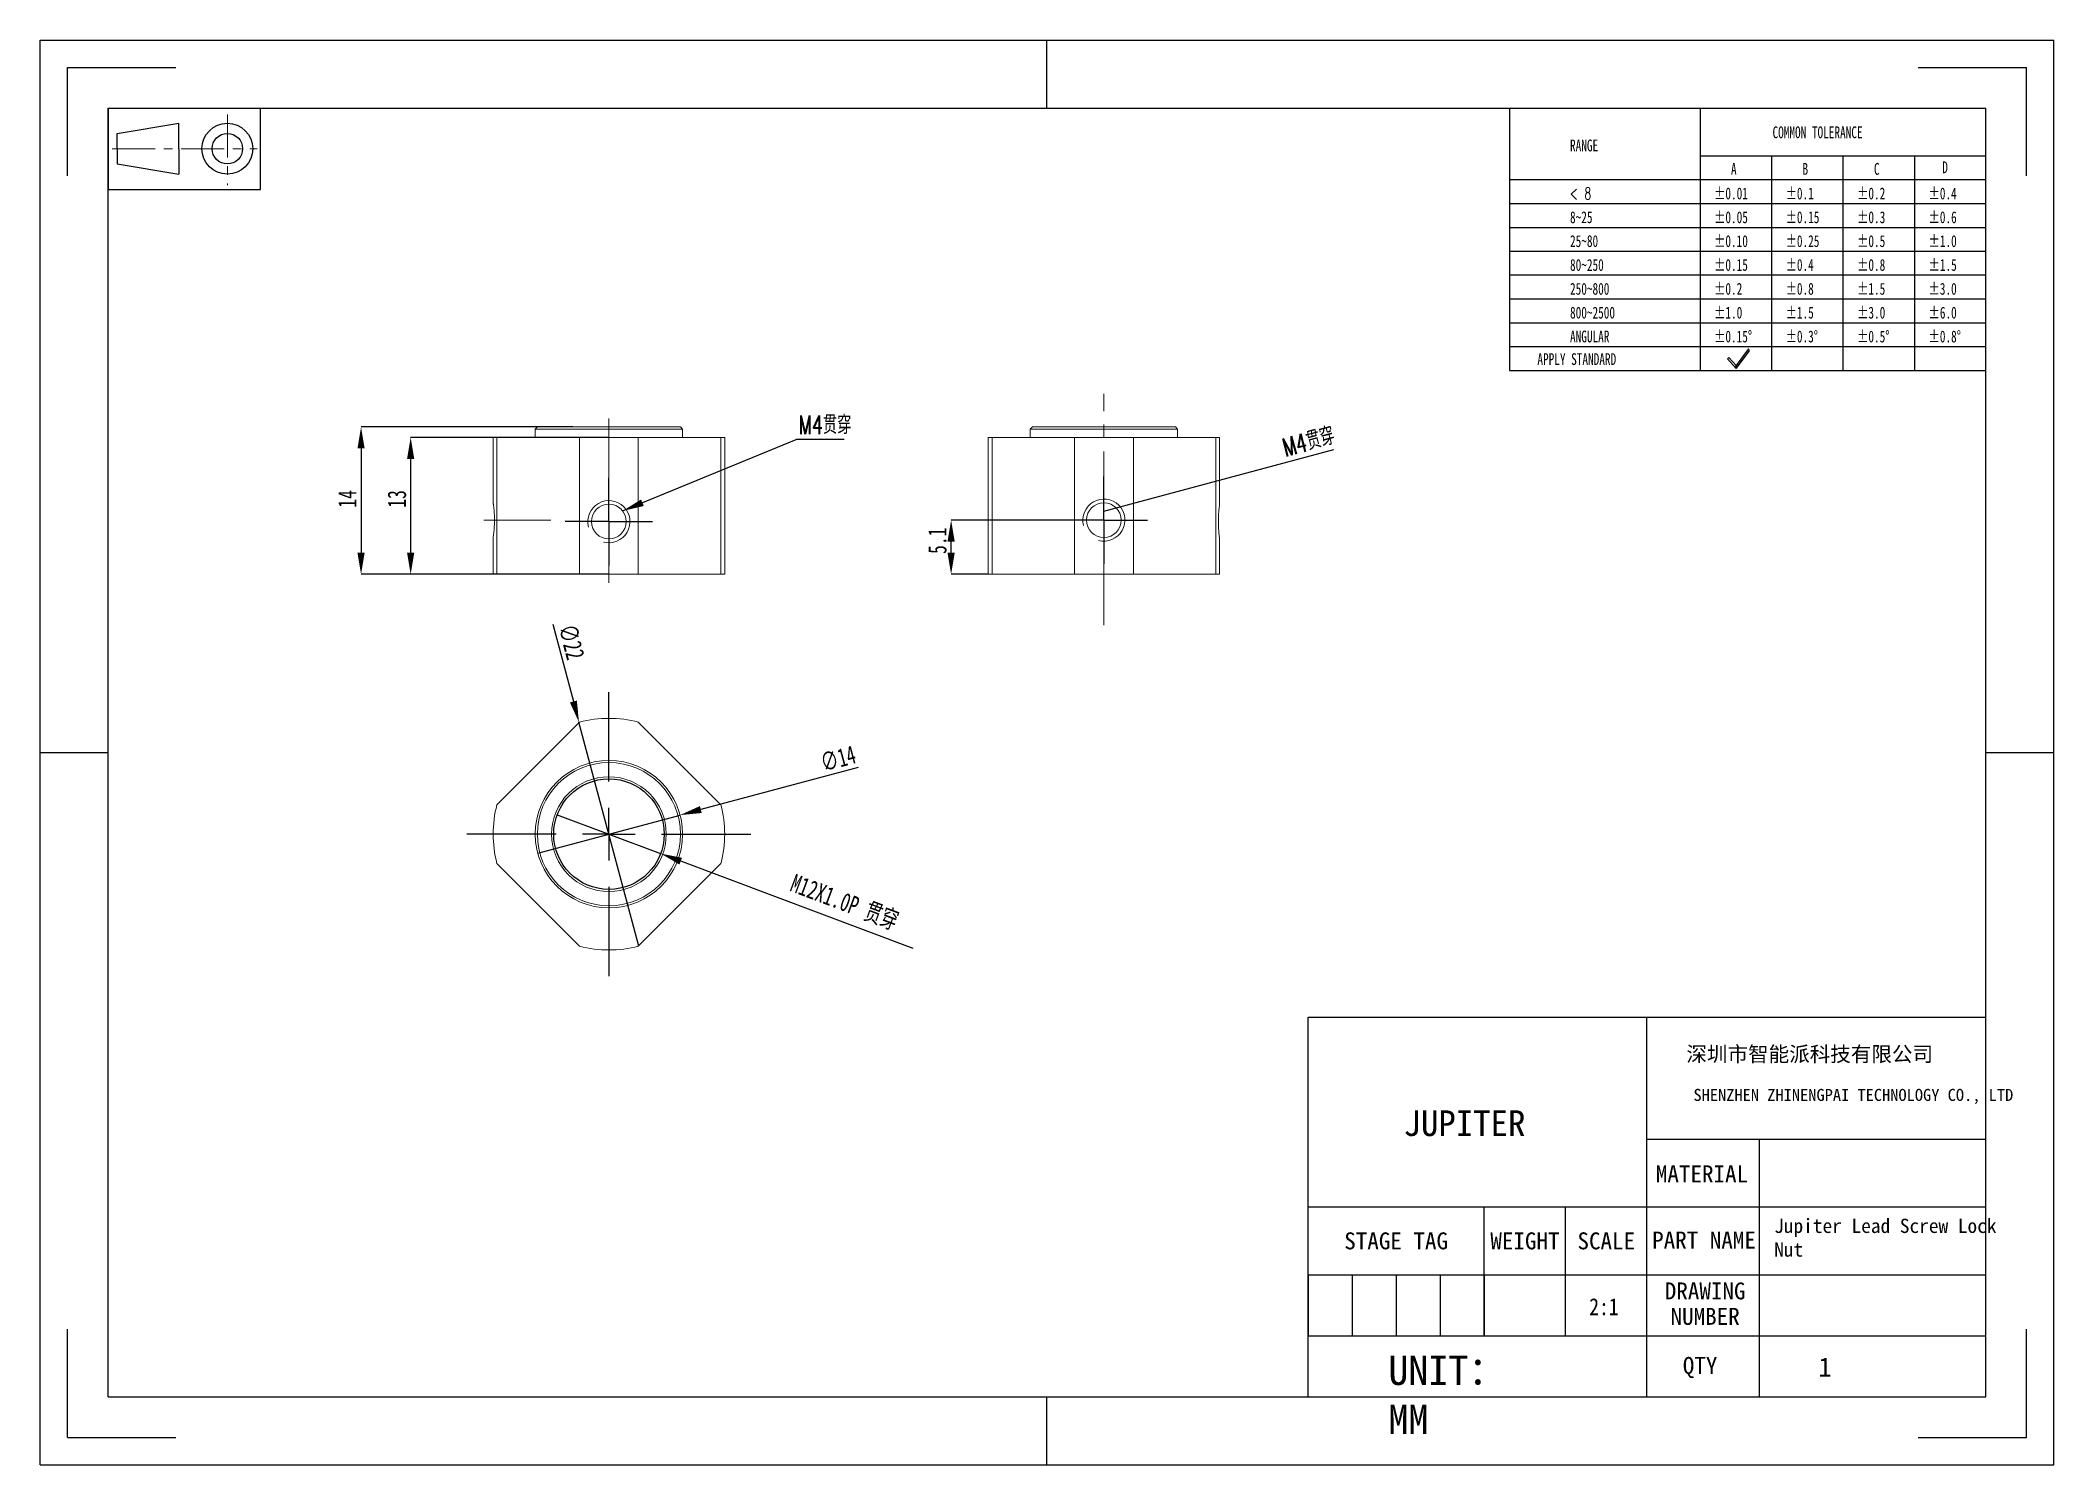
# Model space of a CAD drawing. Header units: millimetres. Extents: x 391 to 774, y 11 to 281.
import ezdxf

# ---------------------------------------------------------------- set-up
doc = ezdxf.new("R2010")
doc.units = ezdxf.units.MM
doc.header["$PDSIZE"] = -1
doc.linetypes.add('CENTER', pattern=[10.16, 6.35, -1.27, 1.27, -1.27])
doc.linetypes.add('CENTERX2', pattern=[20.32, 12.7, -2.54, 2.54, -2.54])
doc.layers.add('DEFAULT_1', color=7, linetype='CENTER', lineweight=18)
doc.layers.add('尺寸线层', color=3, linetype='Continuous', lineweight=18)
doc.layers.add('图框', color=7, linetype='Continuous')
doc.styles.add('SLDTEXTSTYLE0', font='TXT', dxfattribs={"width": 0.7, "bigfont": 'bigfont'})
doc.styles.add('SLDTEXTSTYLE4', font='TXT', dxfattribs={"width": 0.7})
doc.styles.add('SLDTEXTSTYLE5', font='TXT', dxfattribs={"width": 0.642857, "bigfont": 'bigfont'})
doc.styles.add('TEXTSTYLE_2', font='')
doc.styles.add('TEXTSTYLE_3', font='')
doc.styles.get('TEXTSTYLE_2').set_extended_font_data('宋体')
doc.styles.get('TEXTSTYLE_3').set_extended_font_data('宋体')
doc.dimstyles.new('SLDDIMSTYLE0', dxfattribs={"dimtxt": 3.5, "dimasz": 4.08, "dimexe": 0, "dimexo": 0.0625, "dimgap": 0.875, "dimtad": 2, "dimdec": 1, "dimlfac": 0.5, "dimrnd": 1e-09, "dimzin": 12, "dimdsep": 46, "dimtxsty": 'SLDTEXTSTYLE4', "dimsah": 1, "dimcen": 0.09, "dimadec": 0, "dimazin": 3, "dimtfac": 1, "dimtdec": 1, "dimtofl": 0, "dimtmove": 0, "dimatfit": 3, "dimfxl": 1, "dimfrac": 2, "dimtolj": 1, "dimtzin": 12, "dimarcsym": 0})
doc.dimstyles.new('SLDDIMSTYLE1', dxfattribs={"dimtxt": 0.18, "dimasz": 4.08, "dimexe": 0, "dimexo": 0.0625, "dimgap": 0, "dimtad": 0, "dimtih": 1, "dimtoh": 1, "dimdec": 0, "dimrnd": 1e-09, "dimzin": 0, "dimdsep": 46, "dimtxsty": 'Standard', "dimsah": 1, "dimcen": 0.09, "dimadec": 0, "dimazin": 0, "dimtfac": 4.08, "dimtdec": 0, "dimtofl": 0, "dimtmove": 0, "dimatfit": 3, "dimfxl": 1, "dimfrac": 2, "dimtolj": 1, "dimtzin": 0, "dimarcsym": 0})
doc.dimstyles.new('SLDDIMSTYLE2', dxfattribs={"dimtxt": 3.5, "dimasz": 4.08, "dimexe": 0, "dimexo": 0.0625, "dimgap": 0.875, "dimtad": 2, "dimdec": 1, "dimlfac": 0.5, "dimrnd": 1e-09, "dimzin": 12, "dimdsep": 46, "dimtxsty": 'SLDTEXTSTYLE4', "dimblk1": 'NONE', "dimsah": 1, "dimcen": 0, "dimadec": 0, "dimazin": 3, "dimtfac": 1, "dimtdec": 1, "dimtmove": 0, "dimatfit": 3, "dimldrblk": 'NONE', "dimfxl": 1, "dimfrac": 2, "dimtolj": 1, "dimtzin": 12, "dimarcsym": 0})
doc.dimstyles.new('SLDDIMSTYLE3', dxfattribs={"dimtxt": 3.5, "dimasz": 4.08, "dimexe": 0, "dimexo": 0.0625, "dimgap": 0.875, "dimtad": 2, "dimdec": 1, "dimlfac": 0.5, "dimrnd": 1e-09, "dimzin": 12, "dimdsep": 46, "dimtxsty": 'SLDTEXTSTYLE4', "dimblk1": 'NONE', "dimsah": 1, "dimcen": 0, "dimadec": 0, "dimazin": 3, "dimtfac": 1, "dimtdec": 1, "dimtmove": 0, "dimatfit": 3, "dimldrblk": 'NONE', "dimfxl": 1, "dimfrac": 2, "dimtolj": 1, "dimtzin": 12, "dimarcsym": 0})
doc.dimstyles.new('SLDDIMSTYLE4', dxfattribs={"dimtxt": 3.5, "dimasz": 4.08, "dimexe": 0, "dimexo": 0.0625, "dimgap": 0.875, "dimtad": 2, "dimdec": 1, "dimlfac": 0.5, "dimrnd": 1e-09, "dimzin": 12, "dimdsep": 46, "dimtxsty": 'SLDTEXTSTYLE4', "dimsah": 1, "dimcen": 0.09, "dimadec": 0, "dimazin": 3, "dimtfac": 1, "dimtdec": 1, "dimtmove": 0, "dimatfit": 0, "dimfxl": 1, "dimfrac": 2, "dimtolj": 1, "dimtzin": 12, "dimarcsym": 0})

# ---------------------------------------------------------------- blocks, each defined once
blk = doc.blocks.new('_D')
at = {"layer": 'Defpoints', "color": 0, "transparency": 16777216}
for p in [(492.24, 207.95), (451.93, 179.95), (499.04, 179.95)]:
    blk.add_point(p, dxfattribs=at)
at = {"layer": '图框', "color": 0, "lineweight": -2, "transparency": 16777216}
for p, q in [((492.18, 207.95), (451.93, 207.95)), ((451.93, 203.87), (451.93, 184.03)), ((498.98, 179.95), (451.93, 179.95))]:
    blk.add_line(p, q, dxfattribs=at)
at = {"layer": '图框', "color": 0, "transparency": 16777216}
for points in [[(451.25, 203.87), (452.61, 203.87), (451.93, 207.95)], [(451.25, 184.03), (452.61, 184.03), (451.93, 179.95)]]:
    blk.add_solid(points, dxfattribs=at)
at = {"layer": '图框', "color": 0, "transparency": 16777216, "insert": (447.55, 194.27), "char_height": 3.5, "attachment_point": 2, "rotation": 90, "style": 'SLDTEXTSTYLE4'}
blk.add_mtext('\\A1;14', dxfattribs=at)
blk = doc.blocks.new('_D_1')
at = {"layer": 'Defpoints', "color": 0, "transparency": 16777216}
for p in [(499.04, 205.95), (461.36, 179.95), (499.04, 179.95)]:
    blk.add_point(p, dxfattribs=at)
at = {"layer": '图框', "color": 0, "lineweight": -2, "transparency": 16777216}
for p, q in [((498.98, 205.95), (461.36, 205.95)), ((461.36, 201.87), (461.36, 184.03)), ((498.98, 179.95), (461.36, 179.95))]:
    blk.add_line(p, q, dxfattribs=at)
at = {"layer": '图框', "color": 0, "transparency": 16777216}
for points in [[(460.68, 201.87), (462.04, 201.87), (461.36, 205.95)], [(460.68, 184.03), (462.04, 184.03), (461.36, 179.95)]]:
    blk.add_solid(points, dxfattribs=at)
at = {"layer": '图框', "color": 0, "transparency": 16777216, "insert": (456.98, 194.27), "char_height": 3.5, "attachment_point": 2, "rotation": 90, "style": 'SLDTEXTSTYLE4'}
blk.add_mtext('\\A1;13', dxfattribs=at)
blk = doc.blocks.new('SW_NOTE_2')
at = {"layer": '图框', "color": 0}
blk.add_line((9.17, 0), (0, 0), dxfattribs=at)
at = {"layer": '图框', "color": 0, "insert": (0.48, 4.52), "char_height": 3.5, "attachment_point": 1, "style": 'SLDTEXTSTYLE0'}
blk.add_mtext('M4贯穿', dxfattribs=at)
blk = doc.blocks.new('SW_CENTERMARKSYMBOL_0')
at = {"layer": '图框', "color": 0}
for p, q in [((0, 5), (0, 8.3)), ((0, 0), (0, 5)), ((-5, 0), (-8.3, 0)), ((0, 0), (-5, 0)), ((0, 0), (0, -5)), ((0, 0), (5, 0)), ((5, 0), (8.3, 0)), ((0, -5), (0, -8.3))]:
    blk.add_line(p, q, dxfattribs=at)
blk = doc.blocks.new('_D_2')
at = {"layer": 'Defpoints', "color": 0, "transparency": 16777216}
for p in [(493.35, 151.84), (504.73, 109.34)]:
    blk.add_point(p, dxfattribs=at)
at = {"layer": '图框', "color": 0, "lineweight": -2, "transparency": 16777216}
for p, q in [((488.35, 170.5), (492.29, 155.78)), ((504.73, 109.34), (493.35, 151.84))]:
    blk.add_line(p, q, dxfattribs=at)
at = {"layer": '图框', "color": 0, "transparency": 16777216}
blk.add_solid([(492.95, 155.96), (491.63, 155.6), (493.35, 151.84)], dxfattribs=at)
at = {"layer": '图框', "color": 0, "transparency": 16777216, "insert": (492.8, 170.78), "char_height": 3.5, "attachment_point": 1, "rotation": 285, "style": 'SLDTEXTSTYLE4'}
blk.add_mtext('\\A1;∅22', dxfattribs=at)
blk = doc.blocks.new('_NONE')
blk = doc.blocks.new('_D_3')
at = {"layer": 'Defpoints', "color": 0, "transparency": 16777216}
for p in [(512.56, 134.21), (485.52, 126.96)]:
    blk.add_point(p, dxfattribs=at)
at = {"layer": '图框', "color": 0, "lineweight": -2, "transparency": 16777216}
for p, q in [((546.42, 143.28), (516.5, 135.27)), ((485.52, 126.96), (512.56, 134.21))]:
    blk.add_line(p, q, dxfattribs=at)
at = {"layer": '图框', "color": 0, "transparency": 16777216}
blk.add_solid([(516.33, 135.92), (516.68, 134.61), (512.56, 134.21)], dxfattribs=at)
at = {"layer": '图框', "color": 0, "transparency": 16777216, "insert": (538.92, 145.8), "char_height": 3.5, "attachment_point": 1, "rotation": 15, "style": 'SLDTEXTSTYLE4'}
blk.add_mtext('\\A1;∅14', dxfattribs=at)
blk = doc.blocks.new('_D_4')
at = {"layer": 'Defpoints', "color": 0, "transparency": 16777216}
for p in [(489.21, 134.28), (508.87, 126.9)]:
    blk.add_point(p, dxfattribs=at)
at = {"layer": '图框', "color": 0, "lineweight": -2, "transparency": 16777216}
for p, q in [((489.21, 134.28), (508.87, 126.9)), ((556.88, 108.87), (512.69, 125.46))]:
    blk.add_line(p, q, dxfattribs=at)
at = {"layer": '图框', "color": 0, "transparency": 16777216}
blk.add_solid([(512.93, 126.1), (512.45, 124.83), (508.87, 126.9)], dxfattribs=at)
at = {"layer": '图框', "color": 0, "transparency": 16777216, "insert": (534.48, 123.13), "char_height": 3.5, "attachment_point": 1, "rotation": 339.4206, "style": 'SLDTEXTSTYLE4'}
blk.add_mtext('\\A1;M12X1.0P 贯穿', dxfattribs=at)
blk = doc.blocks.new('SW_CENTERMARKSYMBOL_1')
at = {"layer": '图框', "color": 0}
for p, q in [((0, 10), (0, 27)), ((0, 0), (0, 5)), ((-10, 0), (-27, 0)), ((0, 0), (-5, 0)), ((0, 0), (0, -5)), ((0, 0), (5, 0)), ((10, 0), (27, 0)), ((0, -10), (0, -27))]:
    blk.add_line(p, q, dxfattribs=at)
blk = doc.blocks.new('SW_RADIAL_DIMENSION_0')
at = {"layer": '图框', "color": 0}
blk.add_line((-34.76, -9.31), (8.97, 2.4), dxfattribs=at)
at = {"layer": '图框', "color": 0, "insert": (-1.17, 4.36), "char_height": 3.5, "attachment_point": 1, "rotation": 15, "style": 'SLDTEXTSTYLE0'}
blk.add_mtext('M4贯穿', dxfattribs=at)
blk = doc.blocks.new('_D_5')
at = {"layer": 'Defpoints', "color": 0, "transparency": 16777216}
for p in [(564.08, 190.25), (584.82, 190.25), (571.12, 179.95)]:
    blk.add_point(p, dxfattribs=at)
at = {"layer": '图框', "color": 0, "lineweight": -2, "transparency": 16777216}
for p, q in [((584.76, 190.25), (564.08, 190.25)), ((564.08, 184.03), (564.08, 186.17)), ((571.06, 179.95), (564.08, 179.95))]:
    blk.add_line(p, q, dxfattribs=at)
at = {"layer": '图框', "color": 0, "transparency": 16777216}
for points in [[(563.4, 186.17), (564.76, 186.17), (564.08, 190.25)], [(563.4, 184.03), (564.76, 184.03), (564.08, 179.95)]]:
    blk.add_solid(points, dxfattribs=at)
at = {"layer": '图框', "color": 0, "transparency": 16777216, "insert": (559.7, 186.32), "char_height": 3.5, "attachment_point": 2, "rotation": 90, "style": 'SLDTEXTSTYLE4'}
blk.add_mtext('\\A1;5.1', dxfattribs=at)
blk = doc.blocks.new('SW_CENTERMARKSYMBOL_2')
at = {"layer": '图框', "color": 0}
for p, q in [((0, 5), (0, 8.3)), ((0, 0), (0, 5)), ((-5, 0), (-8.3, 0)), ((0, 0), (-5, 0)), ((0, 0), (0, -5)), ((0, 0), (5, 0)), ((5, 0), (8.3, 0)), ((0, -5), (0, -8.3))]:
    blk.add_line(p, q, dxfattribs=at)
blk = doc.blocks.new('96_1')
at = {"color": 7, "linetype": 'Continuous'}
for p, q in [((-11.25, 6), (-11.25, -6)), ((11.25, -6), (11.25, 6)), ((-9.93, 2.25), (-0.82, 3.75)), ((-0.82, 0), (-0.82, 3.75)), ((-9.93, 0), (-9.93, 2.25)), ((-9.93, 0), (-9.93, -2.25)), ((-0.82, 0), (-0.82, -3.75)), ((-9.93, -2.25), (-0.82, -3.75)), ((-11.25, -6), (11.25, -6))]:
    blk.add_line(p, q, dxfattribs=at)
for radius in [3.75, 2.25]:
    blk.add_circle((6.34, 0), radius, dxfattribs=at)
at = {"layer": 'DEFAULT_1', "color": 1, "linetype": 'CENTER'}
for p, q in [((6.34, 5.05), (6.34, -5.36)), ((-10.64, 0), (10.74, 0))]:
    blk.add_line(p, q, dxfattribs=at)

msp = doc.modelspace()

# ---------------------------------------------------------------- linework, layer by layer
at = {"color": 7, "linetype": 'Continuous'}
for p, q in [((390.96, 10.81), (390.96, 281.39)), ((390.96, 281.39), (773.65, 281.39)), ((582.3, 268.51), (582.3, 281.39)), ((773.65, 10.81), (773.65, 281.39)), ((396.12, 255.62), (396.12, 276.24)), ((396.12, 276.24), (416.73, 276.24)), ((747.88, 276.24), (768.49, 276.24)), ((768.49, 255.62), (768.49, 276.24)), ((403.85, 23.69), (403.85, 268.51)), ((403.85, 268.51), (760.76, 268.51)), ((760.76, 23.69), (760.76, 268.51)), ((390.96, 146.1), (403.85, 146.1)), ((760.76, 146.1), (773.65, 146.1)), ((396.12, 15.96), (396.12, 36.58)), ((768.49, 15.96), (768.49, 36.58)), ((403.85, 23.69), (760.76, 23.69)), ((582.3, 10.81), (582.3, 23.69)), ((396.12, 15.96), (416.73, 15.96)), ((747.88, 15.96), (768.49, 15.96)), ((390.96, 10.81), (773.65, 10.81))]:
    msp.add_line(p, q, dxfattribs=at)
for p, q in [((670.19, 268.51), (670.19, 218.69)), ((706.42, 268.51), (706.42, 218.69)), ((706.42, 259.45), (760.76, 259.45)), ((720, 259.45), (720, 218.69)), ((733.59, 259.45), (733.59, 218.69)), ((747.17, 259.45), (747.17, 218.69)), ((670.19, 254.92), (760.76, 254.92)), ((670.19, 250.39), (760.76, 250.39)), ((670.19, 245.86), (760.76, 245.86)), ((670.19, 241.34), (760.76, 241.34)), ((670.19, 236.81), (760.76, 236.81)), ((670.19, 232.28), (760.76, 232.28)), ((670.19, 227.75), (760.76, 227.75)), ((670.19, 223.22), (760.76, 223.22)), ((715.62, 222.75), (713.29, 219.59)), ((713.32, 219.02), (715.8, 222.39)), ((715.8, 222.39), (715.62, 222.75)), ((670.19, 218.69), (760.76, 218.69)), ((711.89, 221.15), (711.62, 220.9)), ((711.62, 220.9), (713.32, 219.02)), ((713.29, 219.59), (711.89, 221.15)), ((713.32, 219.02), (713.29, 219.59)), ((713.29, 219.59), (713.32, 219.02))]:
    msp.add_line(p, q)
at = {"color": 7, "linetype": 'Continuous', "lineweight": 15}
for p, q in [((485.44, 207.95), (485.04, 207.55)), ((485.04, 207.55), (485.04, 205.95)), ((513.04, 207.55), (485.04, 207.55)), ((485.44, 207.95), (512.64, 207.95)), ((513.04, 207.55), (512.64, 207.95)), ((513.04, 205.95), (513.04, 207.55)), ((579.52, 207.95), (579.12, 207.55)), ((579.12, 207.55), (579.12, 205.95)), ((583.22, 207.55), (579.12, 207.55)), ((579.52, 207.95), (583.51, 207.95)), ((607.12, 207.55), (583.22, 207.55)), ((583.51, 207.95), (606.72, 207.95)), ((607.12, 207.55), (606.72, 207.95)), ((607.12, 205.95), (607.12, 207.55)), ((477.04, 205.95), (477.04, 193.55)), ((477.76, 205.95), (477.04, 205.95)), ((477.76, 179.95), (477.76, 205.95)), ((477.76, 205.95), (493.45, 205.95)), ((493.45, 205.95), (493.45, 179.95)), ((504.63, 205.95), (493.45, 205.95)), ((504.63, 179.95), (504.63, 205.95)), ((504.63, 205.95), (520.32, 205.95)), ((520.32, 205.95), (520.32, 179.95)), ((521.04, 205.95), (520.32, 205.95)), ((521.04, 179.95), (521.04, 205.95)), ((571.12, 205.95), (571.12, 179.95)), ((571.85, 205.95), (571.12, 205.95)), ((571.85, 179.95), (571.85, 205.95)), ((571.85, 205.95), (587.53, 205.95)), ((587.53, 205.95), (587.53, 179.95)), ((598.72, 205.95), (587.53, 205.95)), ((598.72, 179.95), (598.72, 205.95)), ((598.72, 205.95), (614.4, 205.95)), ((614.4, 205.95), (614.4, 179.95)), ((615.12, 205.95), (614.4, 205.95)), ((615.12, 193.25), (615.12, 205.95)), ((477.04, 186.96), (477.04, 179.95)), ((615.12, 179.95), (615.12, 186.66)), ((477.04, 179.95), (477.76, 179.95)), ((493.45, 179.95), (477.76, 179.95)), ((493.45, 179.95), (504.63, 179.95)), ((520.32, 179.95), (504.63, 179.95)), ((520.32, 179.95), (521.04, 179.95)), ((571.12, 179.95), (571.85, 179.95)), ((587.53, 179.95), (571.85, 179.95)), ((587.53, 179.95), (598.72, 179.95)), ((614.4, 179.95), (598.72, 179.95)), ((614.4, 179.95), (615.12, 179.95)), ((493.45, 151.86), (477.76, 136.18)), ((520.32, 136.18), (504.63, 151.86)), ((477.76, 124.99), (493.45, 109.31)), ((504.63, 109.31), (520.32, 124.99))]:
    msp.add_line(p, q, dxfattribs=at)
at = {"color": 2, "linetype": 'Continuous'}
for p, q in [((631.91, 59.77), (631.91, 95.85)), ((631.91, 59.77), (631.91, 95.85)), ((631.91, 95.85), (696.34, 95.85)), ((696.34, 46.89), (696.34, 95.85)), ((696.34, 72.66), (696.34, 95.85)), ((696.34, 95.85), (760.76, 95.85)), ((696.34, 59.77), (696.34, 95.85)), ((760.76, 72.66), (760.76, 95.85)), ((696.34, 72.66), (760.76, 72.66)), ((717.63, 72.66), (717.63, 23.69)), ((760.76, 46.89), (760.76, 72.66)), ((631.91, 23.69), (631.91, 59.77)), ((631.91, 59.77), (696.34, 59.77)), ((631.91, 46.89), (631.91, 59.77)), ((631.91, 59.77), (665.41, 59.77)), ((665.41, 46.89), (665.41, 59.77)), ((665.41, 46.89), (665.41, 59.77)), ((665.41, 59.77), (696.34, 59.77)), ((680.87, 46.89), (680.87, 59.77)), ((696.34, 59.77), (760.76, 59.77)), ((696.34, 46.89), (696.34, 59.77)), ((631.91, 35.29), (631.91, 46.89)), ((631.91, 46.89), (665.41, 46.89)), ((631.91, 46.89), (665.41, 46.89)), ((631.91, 46.89), (665.41, 46.89)), ((631.91, 46.89), (631.91, 35.29)), ((640.29, 46.89), (640.29, 35.29)), ((648.66, 46.89), (648.66, 35.29)), ((657.04, 46.89), (657.04, 35.29)), ((665.41, 35.29), (665.41, 46.89)), ((665.41, 35.29), (665.41, 46.89)), ((665.41, 46.89), (696.34, 46.89)), ((665.41, 46.89), (696.34, 46.89)), ((665.41, 46.89), (665.41, 35.29)), ((680.87, 35.29), (680.87, 46.89)), ((696.34, 23.69), (696.34, 46.89)), ((696.34, 46.89), (760.76, 46.89)), ((696.34, 46.89), (760.76, 46.89)), ((696.34, 35.29), (696.34, 46.89)), ((760.76, 23.69), (760.76, 46.89)), ((631.91, 23.69), (631.91, 35.29)), ((631.91, 35.29), (696.34, 35.29)), ((631.91, 35.29), (665.41, 35.29)), ((631.91, 35.29), (665.41, 35.29)), ((665.41, 35.29), (696.34, 35.29)), ((696.34, 23.69), (696.34, 35.29)), ((696.34, 35.29), (760.76, 35.29)), ((528.83, 23.69), (559.75, 23.69)), ((559.75, 23.69), (580.37, 23.69)), ((580.37, 23.69), (611.29, 23.69)), ((611.29, 23.69), (631.91, 23.69)), ((631.91, 23.69), (696.34, 23.69)), ((696.34, 23.69), (760.76, 23.69))]:
    msp.add_line(p, q, dxfattribs=at)
at = {"color": 7, "linetype": 'Continuous', "lineweight": 15}
for centre, radius in [((499.04, 189.96), 3.3), ((593.12, 190.25), 3.3), ((499.04, 130.59), 14), ((499.04, 130.59), 13.6), ((499.04, 130.59), 10.9), ((499.04, 130.59), 10.5)]:
    msp.add_circle(centre, radius, dxfattribs=at)
at = {"color": 7, "linetype": 'Continuous'}
msp.add_circle((499.04, 130.59), 10.5, dxfattribs=at)
at = {"color": 7, "linetype": 'Continuous', "lineweight": 0}
for centre in [(499.04, 189.95), (593.12, 190.25)]:
    msp.add_arc(centre, 4, 255, 195, dxfattribs=at)
at = {"color": 7, "linetype": 'Continuous', "lineweight": 15}
for start, end in [(75.2726, 104.7274), (165.2726, 194.7274), (345.2726, 14.7274), (255.2726, 284.7274)]:
    msp.add_arc((499.04, 130.59), 22, start, end, dxfattribs=at)
for points, knots in [([(477.04, 193.55), (477.04, 193.55), (477.04, 193.57), (477.05, 193.51), (477.07, 193.37), (477.1, 193.14), (477.14, 192.82), (477.18, 192.43), (477.22, 191.99), (477.25, 191.49), (477.28, 190.97), (477.29, 190.42), (477.29, 189.86), (477.27, 189.31), (477.24, 188.79), (477.2, 188.31), (477.16, 187.89), (477.12, 187.53), (477.08, 187.26), (477.06, 187.06), (477.04, 186.96), (477.04, 186.96), (477.04, 186.96)], [0, 0, 0, 0, 0.003299, 0.056207, 0.110684, 0.163794, 0.218458, 0.271145, 0.325332, 0.377627, 0.431412, 0.483956, 0.538038, 0.591087, 0.645708, 0.698727, 0.753283, 0.805799, 0.859804, 0.912118, 0.965933, 1, 1, 1, 1]), ([(614.87, 189.96), (614.88, 190.22), (614.88, 190.67), (614.91, 191.27), (614.95, 191.76), (614.99, 192.2), (615.03, 192.57), (615.07, 192.88), (615.1, 193.09), (615.12, 193.23), (615.12, 193.24), (615.12, 193.25)], [0, 0, 0, 0, 0.14939, 0.255882, 0.365516, 0.471486, 0.580496, 0.68549, 0.793464, 0.898515, 1, 1, 1, 1]), ([(615.12, 186.66), (615.12, 186.66), (615.12, 186.65), (615.11, 186.73), (615.09, 186.9), (615.05, 187.16), (615.01, 187.5), (614.97, 187.9), (614.93, 188.36), (614.9, 188.87), (614.88, 189.41), (614.88, 189.78), (614.87, 189.96)], [0, 0, 0, 0, 0.037228, 0.145548, 0.251553, 0.360689, 0.466215, 0.574774, 0.679568, 0.78735, 0.892148, 1, 1, 1, 1])]:
    msp.add_open_spline(points, degree=3, knots=knots, dxfattribs=at)
at = {"layer": '图框', "linetype": 'CENTERX2', "lineweight": 0}
for p, q in [((593.12, 170.29), (593.12, 214.23)), ((499.04, 209.55), (499.04, 178.35)), ((475.29, 190.25), (490.54, 190.25))]:
    msp.add_line(p, q, dxfattribs=at)

# ---------------------------------------------------------------- block references
at = {"color": 2, "linetype": 'Continuous', "xscale": 1.288499418886255, "yscale": 1.288499418886255, "zscale": 1.288499418886255}
msp.add_blockref('96_1', (418.35, 260.8), dxfattribs=at)
at = {"layer": '图框', "color": 3}
for name, p in [('SW_NOTE_2', (534.61, 205.58)), ('SW_RADIAL_DIMENSION_0', (627.88, 201.26))]:
    msp.add_blockref(name, p, dxfattribs=at)
at = {"layer": '图框'}
for name, p in [('SW_CENTERMARKSYMBOL_0', (499.04, 189.95)), ('SW_CENTERMARKSYMBOL_2', (593.12, 190.25)), ('SW_CENTERMARKSYMBOL_1', (499.04, 130.59))]:
    msp.add_blockref(name, p, dxfattribs=at)

# ---------------------------------------------------------------- texts
at = {"attachment_point": 1}
for s, insert, char_height, width, style in [('COMMON TOLERANCE', (720.2, 265.04), 2.246, 73.9418, 'SLDTEXTSTYLE4'), ('RANGE', (681.71, 262.54), 2.246, 22.0594, 'SLDTEXTSTYLE4'), ('A', (712.3, 258.09), 2.25, 3.245, 'SLDTEXTSTYLE4'), ('B', (725.89, 258.09), 2.25, 3.1931, 'SLDTEXTSTYLE4'), ('C', (739.47, 258.09), 2.25, 3.2309, 'SLDTEXTSTYLE4'), ('D', (752.46, 258.4), 2.25, 3.1931, 'SLDTEXTSTYLE4'), ('< 8', (681.71, 253.42), 2.246, 10.7794, 'SLDTEXTSTYLE5'), ('%%P0.01', (709.1, 253.42), 2.246, 15.7251, 'SLDTEXTSTYLE4'), ('%%P0.1', (722.69, 253.42), 2.246, 11.7914, 'SLDTEXTSTYLE4'), ('%%P0.2', (736.28, 253.42), 2.246, 13.4139, 'SLDTEXTSTYLE4'), ('%%P0.4', (749.86, 253.42), 2.246, 13.3621, 'SLDTEXTSTYLE4'), ('8~25', (681.71, 248.9), 2.246, 17.3947, 'SLDTEXTSTYLE4'), ('%%P0.05', (709.1, 248.9), 2.246, 17.3476, 'SLDTEXTSTYLE4'), ('%%P0.15', (722.69, 248.9), 2.246, 16.5599, 'SLDTEXTSTYLE4'), ('%%P0.3', (736.28, 248.9), 2.246, 13.4139, 'SLDTEXTSTYLE4'), ('%%P0.6', (749.86, 248.9), 2.246, 13.4139, 'SLDTEXTSTYLE4'), ('25~80', (681.71, 244.37), 2.246, 21.3284, 'SLDTEXTSTYLE4'), ('%%P0.10', (709.1, 244.37), 2.246, 15.7769, 'SLDTEXTSTYLE4'), ('%%P0.25', (722.69, 244.37), 2.246, 18.1305, 'SLDTEXTSTYLE4'), ('%%P0.5', (736.28, 244.37), 2.246, 13.4139, 'SLDTEXTSTYLE4'), ('%%P1.0', (749.86, 244.37), 2.246, 11.8433, 'SLDTEXTSTYLE4'), ('80~250', (681.71, 239.84), 2.246, 25.262, 'SLDTEXTSTYLE4'), ('%%P0.15', (709.1, 239.84), 2.246, 16.5599, 'SLDTEXTSTYLE4'), ('%%P0.4', (722.69, 239.84), 2.246, 13.3621, 'SLDTEXTSTYLE4'), ('%%P0.8', (736.28, 239.84), 2.246, 13.4139, 'SLDTEXTSTYLE4'), ('%%P1.5', (749.86, 239.84), 2.246, 12.6263, 'SLDTEXTSTYLE4'), ('250~800', (681.71, 235.31), 2.246, 29.1956, 'SLDTEXTSTYLE4'), ('%%P0.2', (709.1, 235.31), 2.246, 13.4139, 'SLDTEXTSTYLE4'), ('%%P0.8', (722.69, 235.31), 2.246, 13.4139, 'SLDTEXTSTYLE4'), ('%%P1.5', (736.28, 235.31), 2.246, 12.6263, 'SLDTEXTSTYLE4'), ('%%P3.0', (749.86, 235.31), 2.246, 13.4139, 'SLDTEXTSTYLE4'), ('800~2500', (681.71, 230.78), 2.246, 33.1292, 'SLDTEXTSTYLE4'), ('%%P1.0', (709.1, 230.78), 2.246, 11.8433, 'SLDTEXTSTYLE4'), ('%%P1.5', (722.69, 230.78), 2.246, 12.6263, 'SLDTEXTSTYLE4'), ('%%P3.0', (736.28, 230.78), 2.246, 13.4139, 'SLDTEXTSTYLE4'), ('%%P6.0', (749.86, 230.78), 2.246, 13.4139, 'SLDTEXTSTYLE4'), ('ANGULAR', (681.71, 226.25), 2.246, 31.5445, 'SLDTEXTSTYLE4'), ('%%P0.15%%D', (709.1, 226.25), 2.246, 19.7247, 'SLDTEXTSTYLE4'), ('%%P0.3%%D', (722.69, 226.25), 2.246, 16.5788, 'SLDTEXTSTYLE4'), ('%%P0.5%%D', (736.28, 226.25), 2.246, 16.5788, 'SLDTEXTSTYLE4'), ('%%P0.8%%D', (749.86, 226.25), 2.246, 16.5788, 'SLDTEXTSTYLE4'), ('APPLY STANDARD', (675.51, 221.95), 2.246, 64.5605, 'SLDTEXTSTYLE4')]:
    msp.add_mtext(s, dxfattribs=dict(at, insert=insert, char_height=char_height, width=width, style=style))
at = {"color": 7, "linetype": 'Continuous', "insert": (727.27, 90.25), "char_height": 2.8639, "width": 67.9482, "attachment_point": 2, "style": 'TEXTSTYLE_2'}
msp.add_mtext('深圳市智能派科技有限公司', dxfattribs=at)
at = {"color": 7, "linetype": 'Continuous', "attachment_point": 2, "line_spacing_factor": 0.9, "style": 'TEXTSTYLE_3'}
for s, insert, char_height, width in [('MATERIAL\\P ', (706.79, 67.67), 3.221, 46.5649), ('STAGE TAG ', (648.66, 54.94), 3.221, 38.957), ('WEIGHT', (673.14, 54.94), 3.221, 14.1559), ('SCALE', (688.6, 54.94), 3.221, 14.1559), ('PART NAME', (707.18, 55.09), 3.221, 26.9885), ('DRAWING NUMBER', (707.39, 45.43), 3.2212, 26.9885), ('QTY', (706.43, 31.28), 3.221, 35.9556)]:
    msp.add_mtext(s, dxfattribs=dict(at, insert=insert, char_height=char_height, width=width))
at = {"insert": (685.36, 39.16), "char_height": 3.2212, "width": 7.7213, "attachment_point": 7}
msp.add_mtext('{\\W0.85;2:1}', dxfattribs=at)
at = {"layer": '尺寸线层', "attachment_point": 1}
for s, insert, char_height, width in [('SHENZHEN ZHINENGPAI TECHNOLOGY CO., LTD', (705.17, 82.2), 2.2911, 64.8265), ('JUPITER', (650.06, 78.12), 4.867, 39.7204), ('UNIT：MM', (647.18, 31.55), 5.588, 21.6622)]:
    msp.add_mtext(s, dxfattribs=dict(at, insert=insert, char_height=char_height, width=width))
at = {"layer": '尺寸线层', "linetype": 'CENTERX2', "insert": (720.52, 57.53), "char_height": 3.6, "width": 45.6035, "attachment_point": 1}
msp.add_mtext('{\\H0.75x;Jupiter Lead Screw Lock Nut}', dxfattribs=at)
at = {"layer": '尺寸线层', "ltscale": 0.2, "insert": (728.93, 31.17), "char_height": 3.65, "width": 21.8929, "attachment_point": 1}
msp.add_mtext('1\\P\\P', dxfattribs=at)

# ---------------------------------------------------------------- dimensions: what is measured, and where the dimension line sits
at = {"layer": '图框', "color": 3}
for base, p1, p2, dimstyle, picture, middle in [((451.93, 179.95), (492.24, 207.95), (499.04, 179.95), 'SLDDIMSTYLE0', '_D', (451.93, 194.27)), ((461.36, 179.95), (499.04, 205.95), (499.04, 179.95), 'SLDDIMSTYLE0', '_D_1', (461.36, 194.27)), ((564.07570182, 190.25360892), (571.12287218, 179.95360892), (584.82287218, 190.25360892), 'SLDDIMSTYLE4', '_D_5', (564.07570182, 186.32308851))]:
    dim = msp.add_linear_dim(base=base, p1=p1, p2=p2, angle=90, dimstyle=dimstyle, dxfattribs=at)
    dim.commit()
    dim.dimension.update_dxf_attribs({"geometry": picture, "text_midpoint": middle, "dimtype": 160})
for p1, p2, picture, middle in [((504.73, 109.34), (493.35, 151.84), '_D_2', (489.42, 166.5)), ((485.52, 126.96), (512.56, 134.21), '_D_3', (542.81, 142.32))]:
    dim = msp.add_diameter_dim_2p(p1=p1, p2=p2, dimstyle='SLDDIMSTYLE2', dxfattribs=at)
    dim.commit()
    dim.dimension.update_dxf_attribs({"geometry": picture, "text_midpoint": middle, "dimtype": 163})
dim = msp.add_diameter_dim_2p(p1=(489.21, 134.28), p2=(508.87, 126.9), text='M12X1.0P 贯穿', dimstyle='SLDDIMSTYLE3', override={"dimpost": '<>'}, dxfattribs=at)
dim.commit()
dim.dimension.update_dxf_attribs({"geometry": '_D_4', "text_midpoint": (544.31, 113.59), "dimtype": 163})

# ---------------------------------------------------------------- leaders
at = {"layer": '图框'}
msp.add_leader([(501.64, 191.99), (534.61, 205.58)], dimstyle='SLDDIMSTYLE1', dxfattribs=at)

doc.saveas('drawing.dxf')
